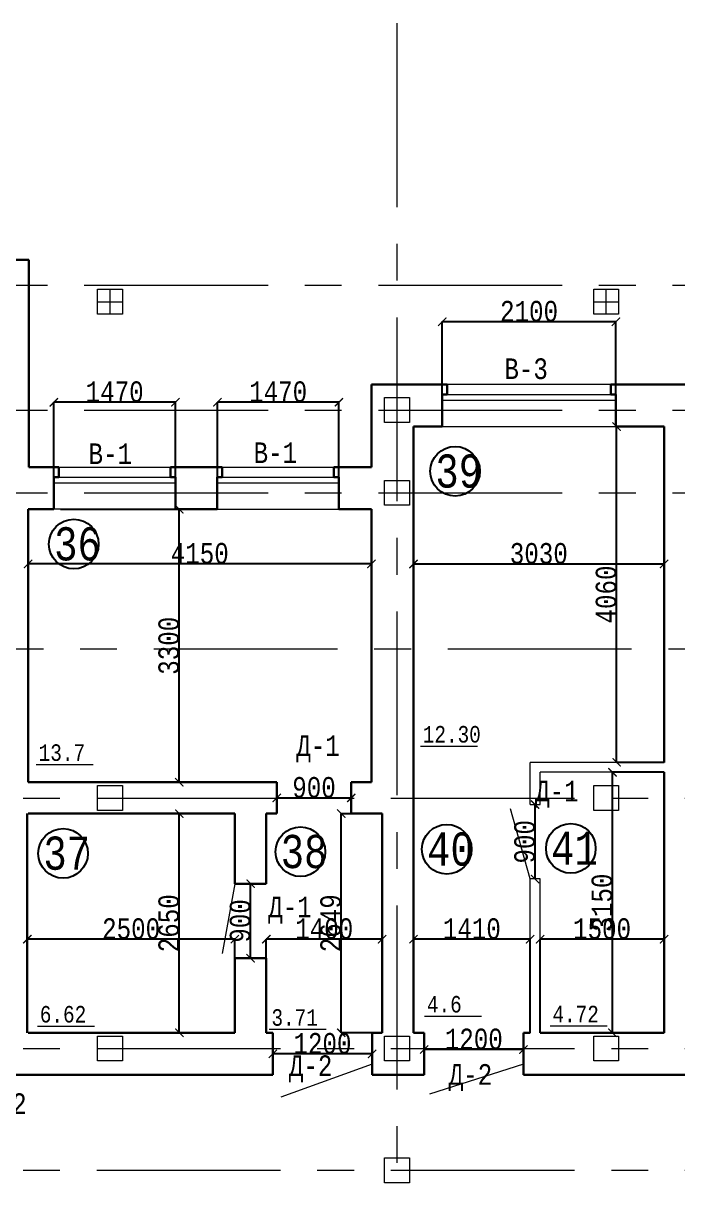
# Model space of a CAD drawing. Header units: millimetres. Extents: x -689206 to 4969298, y -1019800 to 703299.
# Drawn here: x 138380 to 146294, y -714504 to -700460 of the extents above; entities that cross this region are included whole.
import ezdxf

# ---------------------------------------------------------------- set-up
doc = ezdxf.new("R2010")
doc.units = ezdxf.units.MM
doc.linetypes.add('осеваяX2', pattern=[101.6, 63.5, -12.7, 12.7, -12.7])
for name, color, linetype, lineweight in [('несущие', 7, 'Continuous', 30), ('ОКНА', 250, 'Continuous', 20), ('РАЗМЕРЫ', 7, 'Continuous', 9), ('стены', 7, 'Continuous', 20)]:
    doc.layers.add(name, color=color, linetype=linetype, lineweight=lineweight)
doc.layers.add('четотам', color=7, linetype='Continuous')
doc.styles.add('Аннотативный', font='isocteur.ttf', dxfattribs={"width": 0.7, "height": 250})
doc.dimstyles.new('Аннотативный', dxfattribs={"dimscale": 0, "dimtxt": 250, "dimasz": 100, "dimexe": 1.25, "dimexo": 0.625, "dimtad": 1, "dimdec": 0, "dimtxsty": 'Аннотативный', "dimblk": 'ARCHTICK', "dimcen": 2.5, "dimadec": 0, "dimazin": 0, "dimtfac": 1, "dimtdec": 0, "dimtmove": 0, "dimatfit": 3, "dimfxl": 1, "dimarcsym": 0})

# ---------------------------------------------------------------- blocks, each defined once
blk = doc.blocks.new('_ArchTick')
at = {"color": 0, "linetype": 'ByBlock', "const_width": 0.15}
blk.add_lwpolyline([(-0.5, -0.5), (0.5, 0.5)], dxfattribs=at)
blk = doc.blocks.new('*D2494')
at = {"layer": 'Defpoints', "color": 0, "lineweight": 5, "transparency": 16777216}
for p in [(138439, -706337), (142589, -706337), (138439, -706997)]:
    blk.add_point(p, dxfattribs=at)
at = {"layer": 'стены', "color": 0, "lineweight": -2, "transparency": 16777216}
for p, q in [((138439, -706338), (138439, -706998)), ((142589, -706338), (142589, -706998)), ((142589, -706997), (138439, -706997))]:
    blk.add_line(p, q, dxfattribs=at)
at = {"layer": 'стены', "color": 0, "lineweight": -2, "transparency": 16777216, "xscale": 100, "yscale": 100, "zscale": 100, "rotation": 180}
blk.add_blockref('_ArchTick', (138439, -706997), dxfattribs=at)
at = {"layer": 'стены', "color": 0, "lineweight": -2, "transparency": 16777216, "xscale": 100, "yscale": 100, "zscale": 100}
blk.add_blockref('_ArchTick', (142589, -706997), dxfattribs=at)
at = {"layer": 'стены', "color": 0, "lineweight": 5, "transparency": 16777216, "insert": (140514, -706871), "char_height": 250, "attachment_point": 5, "style": 'Аннотативный'}
blk.add_mtext('4150', dxfattribs=at)
blk = doc.blocks.new('*D2495')
at = {"layer": 'Defpoints', "color": 0, "lineweight": 5, "transparency": 16777216}
for p in [(145555, -705337), (146129, -705337), (146129, -709397)]:
    blk.add_point(p, dxfattribs=at)
at = {"layer": 'стены', "color": 0, "lineweight": -2, "transparency": 16777216}
for p, q in [((146129, -705337), (145554, -705337)), ((145555, -709397), (145555, -705337)), ((146129, -709397), (145554, -709397))]:
    blk.add_line(p, q, dxfattribs=at)
at = {"layer": 'стены', "color": 0, "lineweight": -2, "transparency": 16777216, "xscale": 100, "yscale": 100, "zscale": 100}
for p, rotation in [((145555, -705337), 90), ((145555, -709397), 270)]:
    blk.add_blockref('_ArchTick', p, dxfattribs=dict(at, rotation=rotation))
at = {"layer": 'стены', "color": 0, "lineweight": 5, "transparency": 16777216, "insert": (145429, -707367), "char_height": 250, "attachment_point": 5, "rotation": 90, "style": 'Аннотативный'}
blk.add_mtext('4060', dxfattribs=at)
blk = doc.blocks.new('*D2509')
at = {"layer": 'Defpoints', "color": 0, "lineweight": 5, "transparency": 16777216}
for p in [(144569, -709907), (144569, -709907), (144569, -710807)]:
    blk.add_point(p, dxfattribs=at)
at = {"layer": 'стены', "color": 0, "lineweight": -2, "transparency": 16777216}
for p, q in [((144569, -710807), (144569, -709907)), ((144570, -709907), (144570, -709907)), ((144570, -710807), (144570, -710807))]:
    blk.add_line(p, q, dxfattribs=at)
at = {"layer": 'стены', "color": 0, "lineweight": -2, "transparency": 16777216, "xscale": 100, "yscale": 100, "zscale": 100}
for p, rotation in [((144569, -709907), 90), ((144569, -710807), 270)]:
    blk.add_blockref('_ArchTick', p, dxfattribs=dict(at, rotation=rotation))
at = {"layer": 'стены', "color": 0, "lineweight": 5, "transparency": 16777216, "insert": (144444, -710357), "char_height": 250, "attachment_point": 5, "rotation": 90, "style": 'Аннотативный'}
blk.add_mtext('900', dxfattribs=at)
blk = doc.blocks.new('*D2615')
at = {"layer": 'Defpoints', "color": 0, "linetype": 'ByBlock', "lineweight": 5, "transparency": 16777216}
for p in [(138750, -705043), (138750, -706337), (140220, -706337)]:
    blk.add_point(p, dxfattribs=at)
at = {"layer": 'РАЗМЕРЫ', "color": 0, "linetype": 'ByBlock', "lineweight": -2, "transparency": 16777216}
for p, q in [((138750, -706336), (138750, -705041)), ((140220, -705043), (138750, -705043)), ((140220, -706336), (140220, -705041))]:
    blk.add_line(p, q, dxfattribs=at)
at = {"layer": 'РАЗМЕРЫ', "color": 0, "linetype": 'ByBlock', "lineweight": -2, "transparency": 16777216, "xscale": 100, "yscale": 100, "zscale": 100, "rotation": 180}
blk.add_blockref('_ArchTick', (138750, -705043), dxfattribs=at)
at = {"layer": 'РАЗМЕРЫ', "color": 0, "linetype": 'ByBlock', "lineweight": -2, "transparency": 16777216, "xscale": 100, "yscale": 100, "zscale": 100}
blk.add_blockref('_ArchTick', (140220, -705043), dxfattribs=at)
at = {"layer": 'РАЗМЕРЫ', "color": 0, "linetype": 'ByBlock', "lineweight": 5, "transparency": 16777216, "insert": (139485, -704917), "char_height": 250, "attachment_point": 5, "style": 'Аннотативный'}
blk.add_mtext('1470', dxfattribs=at)
blk = doc.blocks.new('*D2616')
at = {"layer": 'Defpoints', "color": 0, "linetype": 'ByBlock', "lineweight": 5, "transparency": 16777216}
for p in [(140727, -705043), (140727, -706337), (142197, -706337)]:
    blk.add_point(p, dxfattribs=at)
at = {"layer": 'РАЗМЕРЫ', "color": 0, "linetype": 'ByBlock', "lineweight": -2, "transparency": 16777216}
for p, q in [((140727, -706336), (140727, -705041)), ((142197, -705043), (140727, -705043)), ((142197, -706336), (142197, -705041))]:
    blk.add_line(p, q, dxfattribs=at)
at = {"layer": 'РАЗМЕРЫ', "color": 0, "linetype": 'ByBlock', "lineweight": -2, "transparency": 16777216, "xscale": 100, "yscale": 100, "zscale": 100, "rotation": 180}
blk.add_blockref('_ArchTick', (140727, -705043), dxfattribs=at)
at = {"layer": 'РАЗМЕРЫ', "color": 0, "linetype": 'ByBlock', "lineweight": -2, "transparency": 16777216, "xscale": 100, "yscale": 100, "zscale": 100}
blk.add_blockref('_ArchTick', (142197, -705043), dxfattribs=at)
at = {"layer": 'РАЗМЕРЫ', "color": 0, "linetype": 'ByBlock', "lineweight": 5, "transparency": 16777216, "insert": (141462, -704917), "char_height": 250, "attachment_point": 5, "style": 'Аннотативный'}
blk.add_mtext('1470', dxfattribs=at)
blk = doc.blocks.new('*D2617')
at = {"layer": 'Defpoints', "color": 0, "linetype": 'ByBlock', "lineweight": 5, "transparency": 16777216}
for p in [(143446, -704070), (143446, -705337), (145546, -705337)]:
    blk.add_point(p, dxfattribs=at)
at = {"layer": 'РАЗМЕРЫ', "color": 0, "linetype": 'ByBlock', "lineweight": -2, "transparency": 16777216}
for p, q in [((143446, -705336), (143446, -704068)), ((145546, -704070), (143446, -704070)), ((145546, -705336), (145546, -704068))]:
    blk.add_line(p, q, dxfattribs=at)
at = {"layer": 'РАЗМЕРЫ', "color": 0, "linetype": 'ByBlock', "lineweight": -2, "transparency": 16777216, "xscale": 100, "yscale": 100, "zscale": 100, "rotation": 180}
blk.add_blockref('_ArchTick', (143446, -704070), dxfattribs=at)
at = {"layer": 'РАЗМЕРЫ', "color": 0, "linetype": 'ByBlock', "lineweight": -2, "transparency": 16777216, "xscale": 100, "yscale": 100, "zscale": 100}
blk.add_blockref('_ArchTick', (145546, -704070), dxfattribs=at)
at = {"layer": 'РАЗМЕРЫ', "color": 0, "linetype": 'ByBlock', "lineweight": 5, "transparency": 16777216, "insert": (144496, -703944), "char_height": 250, "attachment_point": 5, "style": 'Аннотативный'}
blk.add_mtext('2100', dxfattribs=at)
blk = doc.blocks.new('*D2658')
at = {"layer": 'Defpoints', "color": 0, "linetype": 'ByBlock', "lineweight": 5, "transparency": 16777216}
for p in [(142225, -710017), (142719, -710017), (142719, -712666)]:
    blk.add_point(p, dxfattribs=at)
at = {"layer": 'РАЗМЕРЫ', "color": 0, "linetype": 'ByBlock', "lineweight": -2, "transparency": 16777216}
for p, q in [((142719, -710017), (142223, -710017)), ((142225, -712666), (142225, -710017)), ((142719, -712666), (142223, -712666))]:
    blk.add_line(p, q, dxfattribs=at)
at = {"layer": 'РАЗМЕРЫ', "color": 0, "linetype": 'ByBlock', "lineweight": -2, "transparency": 16777216, "xscale": 100, "yscale": 100, "zscale": 100}
for p, rotation in [((142225, -710017), 90), ((142225, -712666), 270)]:
    blk.add_blockref('_ArchTick', p, dxfattribs=dict(at, rotation=rotation))
at = {"layer": 'РАЗМЕРЫ', "color": 0, "linetype": 'ByBlock', "lineweight": 5, "transparency": 16777216, "insert": (142099, -711342), "char_height": 250, "attachment_point": 5, "rotation": 90, "style": 'Аннотативный'}
blk.add_mtext('2649', dxfattribs=at)
blk = doc.blocks.new('*D2659')
at = {"layer": 'Defpoints', "color": 0, "linetype": 'ByBlock', "lineweight": 5, "transparency": 16777216}
for p in [(141129, -710864), (141129, -710864), (141129, -711764)]:
    blk.add_point(p, dxfattribs=at)
at = {"layer": 'РАЗМЕРЫ', "color": 0, "linetype": 'ByBlock', "lineweight": -2, "transparency": 16777216}
for p, q in [((141129, -711764), (141129, -710864)), ((141130, -710864), (141130, -710864)), ((141130, -711764), (141130, -711764))]:
    blk.add_line(p, q, dxfattribs=at)
at = {"layer": 'РАЗМЕРЫ', "color": 0, "linetype": 'ByBlock', "lineweight": -2, "transparency": 16777216, "xscale": 100, "yscale": 100, "zscale": 100}
for p, rotation in [((141129, -710864), 90), ((141129, -711764), 270)]:
    blk.add_blockref('_ArchTick', p, dxfattribs=dict(at, rotation=rotation))
at = {"layer": 'РАЗМЕРЫ', "color": 0, "linetype": 'ByBlock', "lineweight": 9, "transparency": 16777216, "insert": (141004, -711314), "char_height": 250, "attachment_point": 5, "rotation": 90, "style": 'Аннотативный'}
blk.add_mtext('900', dxfattribs=at)
blk = doc.blocks.new('*D2665')
at = {"layer": 'Defpoints', "color": 0, "linetype": 'ByBlock', "lineweight": 5, "transparency": 16777216}
for p in [(143099, -705337), (146129, -705337), (146129, -706998)]:
    blk.add_point(p, dxfattribs=at)
at = {"layer": 'РАЗМЕРЫ', "color": 0, "linetype": 'ByBlock', "lineweight": -2, "transparency": 16777216}
for p, q in [((143099, -705338), (143099, -706999)), ((146129, -705338), (146129, -706999)), ((143099, -706998), (146129, -706998))]:
    blk.add_line(p, q, dxfattribs=at)
at = {"layer": 'РАЗМЕРЫ', "color": 0, "linetype": 'ByBlock', "lineweight": -2, "transparency": 16777216, "xscale": 100, "yscale": 100, "zscale": 100, "rotation": 180}
blk.add_blockref('_ArchTick', (143099, -706998), dxfattribs=at)
at = {"layer": 'РАЗМЕРЫ', "color": 0, "linetype": 'ByBlock', "lineweight": -2, "transparency": 16777216, "xscale": 100, "yscale": 100, "zscale": 100}
blk.add_blockref('_ArchTick', (146129, -706998), dxfattribs=at)
at = {"layer": 'РАЗМЕРЫ', "color": 0, "linetype": 'ByBlock', "lineweight": 5, "transparency": 16777216, "insert": (144614, -706872), "char_height": 250, "attachment_point": 5, "style": 'Аннотативный'}
blk.add_mtext('3030', dxfattribs=at)
blk = doc.blocks.new('*D2667')
at = {"layer": 'Defpoints', "color": 0, "linetype": 'ByBlock', "lineweight": 5, "transparency": 16777216}
for p in [(140267, -710017), (140939, -710017), (140939, -712666)]:
    blk.add_point(p, dxfattribs=at)
at = {"layer": 'РАЗМЕРЫ', "color": 0, "linetype": 'ByBlock', "lineweight": -2, "transparency": 16777216}
for p, q in [((140939, -710017), (140266, -710017)), ((140267, -712666), (140267, -710017)), ((140939, -712666), (140266, -712666))]:
    blk.add_line(p, q, dxfattribs=at)
at = {"layer": 'РАЗМЕРЫ', "color": 0, "linetype": 'ByBlock', "lineweight": -2, "transparency": 16777216, "xscale": 100, "yscale": 100, "zscale": 100}
for p, rotation in [((140267, -710017), 90), ((140267, -712666), 270)]:
    blk.add_blockref('_ArchTick', p, dxfattribs=dict(at, rotation=rotation))
at = {"layer": 'РАЗМЕРЫ', "color": 0, "linetype": 'ByBlock', "lineweight": 5, "transparency": 16777216, "insert": (140141, -711342), "char_height": 250, "attachment_point": 5, "rotation": 90, "style": 'Аннотативный'}
blk.add_mtext('2650', dxfattribs=at)
blk = doc.blocks.new('*D2592')
at = {"layer": 'Defpoints', "color": 0, "linetype": 'ByBlock', "lineweight": 5, "transparency": 16777216}
for p in [(138831, -706337), (140267, -706337), (138439, -709637)]:
    blk.add_point(p, dxfattribs=at)
at = {"layer": 'РАЗМЕРЫ', "color": 0, "linetype": 'ByBlock', "lineweight": -2, "transparency": 16777216}
for p, q in [((138832, -706337), (140268, -706337)), ((140267, -709637), (140267, -706337)), ((138440, -709637), (140268, -709637))]:
    blk.add_line(p, q, dxfattribs=at)
at = {"layer": 'РАЗМЕРЫ', "color": 0, "linetype": 'ByBlock', "lineweight": -2, "transparency": 16777216, "xscale": 100, "yscale": 100, "zscale": 100}
for p, rotation in [((140267, -706337), 90), ((140267, -709637), 270)]:
    blk.add_blockref('_ArchTick', p, dxfattribs=dict(at, rotation=rotation))
at = {"layer": 'РАЗМЕРЫ', "color": 0, "linetype": 'ByBlock', "lineweight": 5, "transparency": 16777216, "insert": (140141, -707987), "char_height": 250, "attachment_point": 5, "rotation": 90, "style": 'Аннотативный'}
blk.add_mtext('3300', dxfattribs=at)
blk = doc.blocks.new('*D2593')
at = {"layer": 'Defpoints', "color": 0, "linetype": 'ByBlock', "lineweight": 5, "transparency": 16777216}
for p in [(141446, -709827), (142346, -709827), (142346, -709827)]:
    blk.add_point(p, dxfattribs=at)
at = {"layer": 'РАЗМЕРЫ', "color": 0, "linetype": 'ByBlock', "lineweight": -2, "transparency": 16777216}
for p, q in [((141446, -709826), (141446, -709826)), ((141446, -709827), (142346, -709827)), ((142346, -709826), (142346, -709826))]:
    blk.add_line(p, q, dxfattribs=at)
at = {"layer": 'РАЗМЕРЫ', "color": 0, "linetype": 'ByBlock', "lineweight": -2, "transparency": 16777216, "xscale": 100, "yscale": 100, "zscale": 100, "rotation": 180}
blk.add_blockref('_ArchTick', (141446, -709827), dxfattribs=at)
at = {"layer": 'РАЗМЕРЫ', "color": 0, "linetype": 'ByBlock', "lineweight": -2, "transparency": 16777216, "xscale": 100, "yscale": 100, "zscale": 100}
blk.add_blockref('_ArchTick', (142346, -709827), dxfattribs=at)
at = {"layer": 'РАЗМЕРЫ', "color": 0, "linetype": 'ByBlock', "lineweight": 5, "transparency": 16777216, "insert": (141896, -709701), "char_height": 250, "attachment_point": 5, "style": 'Аннотативный'}
blk.add_mtext('900', dxfattribs=at)
blk = doc.blocks.new('*D2594')
at = {"layer": 'Defpoints', "color": 0, "linetype": 'ByBlock', "lineweight": 5, "transparency": 16777216}
for p in [(145505, -709517), (146129, -709517), (146129, -712666)]:
    blk.add_point(p, dxfattribs=at)
at = {"layer": 'РАЗМЕРЫ', "color": 0, "linetype": 'ByBlock', "lineweight": -2, "transparency": 16777216}
for p, q in [((146129, -709517), (145504, -709517)), ((145505, -712666), (145505, -709517)), ((146129, -712666), (145504, -712666))]:
    blk.add_line(p, q, dxfattribs=at)
at = {"layer": 'РАЗМЕРЫ', "color": 0, "linetype": 'ByBlock', "lineweight": -2, "transparency": 16777216, "xscale": 100, "yscale": 100, "zscale": 100}
for p, rotation in [((145505, -709517), 90), ((145505, -712666), 270)]:
    blk.add_blockref('_ArchTick', p, dxfattribs=dict(at, rotation=rotation))
at = {"layer": 'РАЗМЕРЫ', "color": 0, "linetype": 'ByBlock', "lineweight": 5, "transparency": 16777216, "insert": (145379, -711092), "char_height": 250, "attachment_point": 5, "rotation": 90, "style": 'Аннотативный'}
blk.add_mtext('3150', dxfattribs=at)
blk = doc.blocks.new('*D2595')
at = {"layer": 'Defpoints', "color": 0, "linetype": 'ByBlock', "lineweight": 5, "transparency": 16777216}
for p in [(141398, -712921), (141398, -712921), (142598, -712921)]:
    blk.add_point(p, dxfattribs=at)
at = {"layer": 'РАЗМЕРЫ', "color": 0, "linetype": 'ByBlock', "lineweight": -2, "transparency": 16777216}
for p, q in [((141398, -712921), (141398, -712920)), ((142598, -712921), (141398, -712921)), ((142598, -712922), (142598, -712923))]:
    blk.add_line(p, q, dxfattribs=at)
at = {"layer": 'РАЗМЕРЫ', "color": 0, "linetype": 'ByBlock', "lineweight": -2, "transparency": 16777216, "xscale": 100, "yscale": 100, "zscale": 100, "rotation": 180}
blk.add_blockref('_ArchTick', (141398, -712921), dxfattribs=at)
at = {"layer": 'РАЗМЕРЫ', "color": 0, "linetype": 'ByBlock', "lineweight": -2, "transparency": 16777216, "xscale": 100, "yscale": 100, "zscale": 100}
blk.add_blockref('_ArchTick', (142598, -712921), dxfattribs=at)
at = {"layer": 'РАЗМЕРЫ', "color": 0, "linetype": 'ByBlock', "lineweight": 5, "transparency": 16777216, "insert": (141998, -712796), "char_height": 250, "attachment_point": 5, "style": 'Аннотативный'}
blk.add_mtext('1200', dxfattribs=at)
blk = doc.blocks.new('*D2596')
at = {"layer": 'Defpoints', "color": 0, "linetype": 'ByBlock', "lineweight": 5, "transparency": 16777216}
for p in [(143228, -712869), (143228, -712921), (144428, -712921)]:
    blk.add_point(p, dxfattribs=at)
at = {"layer": 'РАЗМЕРЫ', "color": 0, "linetype": 'ByBlock', "lineweight": -2, "transparency": 16777216}
for p, q in [((143228, -712921), (143228, -712868)), ((144428, -712869), (143228, -712869)), ((144428, -712921), (144428, -712868))]:
    blk.add_line(p, q, dxfattribs=at)
at = {"layer": 'РАЗМЕРЫ', "color": 0, "linetype": 'ByBlock', "lineweight": -2, "transparency": 16777216, "xscale": 100, "yscale": 100, "zscale": 100, "rotation": 180}
blk.add_blockref('_ArchTick', (143228, -712869), dxfattribs=at)
at = {"layer": 'РАЗМЕРЫ', "color": 0, "linetype": 'ByBlock', "lineweight": -2, "transparency": 16777216, "xscale": 100, "yscale": 100, "zscale": 100}
blk.add_blockref('_ArchTick', (144428, -712869), dxfattribs=at)
at = {"layer": 'РАЗМЕРЫ', "color": 0, "linetype": 'ByBlock', "lineweight": 5, "transparency": 16777216, "insert": (143828, -712743), "char_height": 250, "attachment_point": 5, "style": 'Аннотативный'}
blk.add_mtext('1200', dxfattribs=at)
blk = doc.blocks.new('*D2694')
at = {"layer": 'Defpoints', "color": 0, "linetype": 'ByBlock', "lineweight": 5, "transparency": 16777216}
for p in [(144629, -711535), (144629, -712666), (146129, -712666)]:
    blk.add_point(p, dxfattribs=at)
at = {"layer": 'РАЗМЕРЫ', "color": 0, "linetype": 'ByBlock', "lineweight": -2, "transparency": 16777216}
for p, q in [((144629, -712666), (144629, -711534)), ((146129, -711535), (144629, -711535)), ((146129, -712666), (146129, -711534))]:
    blk.add_line(p, q, dxfattribs=at)
at = {"layer": 'РАЗМЕРЫ', "color": 0, "linetype": 'ByBlock', "lineweight": -2, "transparency": 16777216, "xscale": 100, "yscale": 100, "zscale": 100, "rotation": 180}
blk.add_blockref('_ArchTick', (144629, -711535), dxfattribs=at)
at = {"layer": 'РАЗМЕРЫ', "color": 0, "linetype": 'ByBlock', "lineweight": -2, "transparency": 16777216, "xscale": 100, "yscale": 100, "zscale": 100}
blk.add_blockref('_ArchTick', (146129, -711535), dxfattribs=at)
at = {"layer": 'РАЗМЕРЫ', "color": 0, "linetype": 'ByBlock', "lineweight": 5, "transparency": 16777216, "insert": (145379, -711409), "char_height": 250, "attachment_point": 5, "style": 'Аннотативный'}
blk.add_mtext('1500', dxfattribs=at)
blk = doc.blocks.new('*D2695')
at = {"layer": 'Defpoints', "color": 0, "linetype": 'ByBlock', "lineweight": 5, "transparency": 16777216}
for p in [(143099, -711535), (143099, -712666), (144509, -712666)]:
    blk.add_point(p, dxfattribs=at)
at = {"layer": 'РАЗМЕРЫ', "color": 0, "linetype": 'ByBlock', "lineweight": -2, "transparency": 16777216}
for p, q in [((143099, -712666), (143099, -711534)), ((144509, -711535), (143099, -711535)), ((144509, -712666), (144509, -711534))]:
    blk.add_line(p, q, dxfattribs=at)
at = {"layer": 'РАЗМЕРЫ', "color": 0, "linetype": 'ByBlock', "lineweight": -2, "transparency": 16777216, "xscale": 100, "yscale": 100, "zscale": 100, "rotation": 180}
blk.add_blockref('_ArchTick', (143099, -711535), dxfattribs=at)
at = {"layer": 'РАЗМЕРЫ', "color": 0, "linetype": 'ByBlock', "lineweight": -2, "transparency": 16777216, "xscale": 100, "yscale": 100, "zscale": 100}
blk.add_blockref('_ArchTick', (144509, -711535), dxfattribs=at)
at = {"layer": 'РАЗМЕРЫ', "color": 0, "linetype": 'ByBlock', "lineweight": 5, "transparency": 16777216, "insert": (143804, -711409), "char_height": 250, "attachment_point": 5, "style": 'Аннотативный'}
blk.add_mtext('1410', dxfattribs=at)
blk = doc.blocks.new('*D2696')
at = {"layer": 'Defpoints', "color": 0, "linetype": 'ByBlock', "lineweight": 5, "transparency": 16777216}
for p in [(141319, -711535), (141319, -712666), (142719, -712666)]:
    blk.add_point(p, dxfattribs=at)
at = {"layer": 'РАЗМЕРЫ', "color": 0, "linetype": 'ByBlock', "lineweight": -2, "transparency": 16777216}
for p, q in [((141319, -712666), (141319, -711534)), ((142719, -711535), (141319, -711535)), ((142719, -712666), (142719, -711534))]:
    blk.add_line(p, q, dxfattribs=at)
at = {"layer": 'РАЗМЕРЫ', "color": 0, "linetype": 'ByBlock', "lineweight": -2, "transparency": 16777216, "xscale": 100, "yscale": 100, "zscale": 100, "rotation": 180}
blk.add_blockref('_ArchTick', (141319, -711535), dxfattribs=at)
at = {"layer": 'РАЗМЕРЫ', "color": 0, "linetype": 'ByBlock', "lineweight": -2, "transparency": 16777216, "xscale": 100, "yscale": 100, "zscale": 100}
blk.add_blockref('_ArchTick', (142719, -711535), dxfattribs=at)
at = {"layer": 'РАЗМЕРЫ', "color": 0, "linetype": 'ByBlock', "lineweight": 5, "transparency": 16777216, "insert": (142019, -711409), "char_height": 250, "attachment_point": 5, "style": 'Аннотативный'}
blk.add_mtext('1400', dxfattribs=at)
blk = doc.blocks.new('*D2697')
at = {"layer": 'Defpoints', "color": 0, "linetype": 'ByBlock', "lineweight": 5, "transparency": 16777216}
for p in [(138429, -711535), (138429, -712666), (140939, -712666)]:
    blk.add_point(p, dxfattribs=at)
at = {"layer": 'РАЗМЕРЫ', "color": 0, "linetype": 'ByBlock', "lineweight": -2, "transparency": 16777216}
for p, q in [((138429, -712666), (138429, -711534)), ((140939, -711535), (138429, -711535)), ((140939, -712666), (140939, -711534))]:
    blk.add_line(p, q, dxfattribs=at)
at = {"layer": 'РАЗМЕРЫ', "color": 0, "linetype": 'ByBlock', "lineweight": -2, "transparency": 16777216, "xscale": 100, "yscale": 100, "zscale": 100, "rotation": 180}
blk.add_blockref('_ArchTick', (138429, -711535), dxfattribs=at)
at = {"layer": 'РАЗМЕРЫ', "color": 0, "linetype": 'ByBlock', "lineweight": -2, "transparency": 16777216, "xscale": 100, "yscale": 100, "zscale": 100}
blk.add_blockref('_ArchTick', (140939, -711535), dxfattribs=at)
at = {"layer": 'РАЗМЕРЫ', "color": 0, "linetype": 'ByBlock', "lineweight": 5, "transparency": 16777216, "insert": (139684, -711409), "char_height": 250, "attachment_point": 5, "style": 'Аннотативный'}
blk.add_mtext('2500', dxfattribs=at)

msp = doc.modelspace()

# ---------------------------------------------------------------- linework, layer by layer
at = {"layer": 'несущие', "color": 0}
for p, q in [((140939.1, -712016.9), (140939.1, -712666.4)), ((141319.1, -712016.9), (141319.1, -712666.4)), ((142719.1, -712016.9), (142719.1, -712666.4)), ((138439.1, -712666.4), (140939.1, -712666.4)), ((141319.1, -712666.4), (141397.9, -712666.4)), ((141397.9, -712666.4), (141397.9, -713176.4)), ((142597.9, -712666.4), (142719.1, -712666.4)), ((142597.9, -712666.4), (142597.9, -713176.4)), ((143099.1, -712666.4), (143227.6, -712666.4)), ((143227.6, -712666.4), (143227.6, -713176.4)), ((144427.6, -712666.4), (144509.1, -712666.4)), ((144629.1, -712666.4), (146129.1, -712666.4)), ((141397.9, -713176.4), (138223.6, -713176.4))]:
    msp.add_line(p, q, dxfattribs=at)
at = {"layer": 'ОКНА', "lineweight": 5}
for p, q in [((143505.6, -704946.9), (145485.6, -704946.9)), ((143445.6, -705016.9), (145545.6, -705016.9))]:
    msp.add_line(p, q, dxfattribs=at)
at = {"layer": 'РАЗМЕРЫ', "linetype": 'осеваяX2', "lineweight": 5, "ltscale": 35}
for p, q in [((142899.1, -700459.9), (142899.1, -750301.3)), ((114226.4, -703627.5), (181429.1, -703628.6)), ((181296.4, -708026.9), (114226.4, -708026.9))]:
    msp.add_line(p, q, dxfattribs=at)
at = {"layer": 'РАЗМЕРЫ', "lineweight": 30}
for p, q in [((143505.6, -704946.9), (143505.6, -704826.9)), ((143505.6, -704826.9), (143505.6, -704946.9)), ((145485.6, -704946.9), (145485.6, -704826.9)), ((143445.6, -704946.9), (143505.6, -704946.9)), ((145545.6, -704946.9), (145485.6, -704946.9))]:
    msp.add_line(p, q, dxfattribs=at)
at = {"layer": 'РАЗМЕРЫ', "lineweight": 5}
for p, q in [((145485.6, -704826.9), (143505.6, -704826.9)), ((143445.6, -705336.9), (145555, -705336.9)), ((138809.9, -705826.9), (140159.9, -705826.9)), ((140786.6, -705826.9), (142136.6, -705826.9)), ((140219.9, -706336.9), (138749.9, -706336.9)), ((140726.6, -706336.9), (142196.6, -706336.9))]:
    msp.add_line(p, q, dxfattribs=at)
at = {"layer": 'РАЗМЕРЫ'}
for p, q in [((143181.7, -709199.7), (143871, -709199.7)), ((138536.9, -709421.6), (139226.2, -709421.6)), ((138550.9, -712584.9), (139240.2, -712584.9)), ((143232.4, -712463.8), (143921.7, -712463.8)), ((144749.7, -712582.9), (145439, -712582.9)), ((141351.9, -712624), (142041.2, -712624))]:
    msp.add_line(p, q, dxfattribs=at)
at = {"layer": 'РАЗМЕРЫ', "linetype": 'ByBlock', "lineweight": 30}
for p, q in [((138429.1, -710016.9), (138429.1, -712666.4)), ((141319.1, -710863.9), (140939.1, -710863.9)), ((141319.1, -711763.9), (140939.1, -711763.9))]:
    msp.add_line(p, q, dxfattribs=at)
at = {"layer": 'РАЗМЕРЫ', "linetype": 'ByBlock', "lineweight": 9}
msp.add_line((140939.1, -710863.9), (140785, -711707.9), dxfattribs=at)
at = {"layer": 'стены', "lineweight": 30}
for p, q in [((137545.5, -703318.9), (138447.1, -703318.9)), ((138447.1, -703318.9), (138447.1, -705826.9)), ((142589.1, -704826.9), (143505.6, -704826.9)), ((142589.1, -704826.9), (142589.1, -705826.9)), ((145485.6, -704826.9), (147021, -704826.9)), ((143445.6, -705336.9), (143445.6, -704946.9)), ((145545.6, -704946.9), (145545.6, -705336.9)), ((143099.1, -705336.9), (143099.1, -712666.4)), ((143099.1, -705336.9), (143445.6, -705336.9)), ((145545.6, -705336.9), (146129.1, -705336.9)), ((146129.1, -705336.9), (146129.1, -709396.9)), ((138447.1, -705826.9), (138809.9, -705826.9)), ((138809.9, -705946.9), (138809.9, -705826.9)), ((140159.9, -705826.9), (140786.6, -705826.9)), ((140159.9, -705946.9), (140159.9, -705826.9)), ((140786.6, -705946.9), (140786.6, -705826.9)), ((142136.6, -705826.9), (142589.1, -705826.9)), ((142136.6, -705946.9), (142136.6, -705826.9)), ((138749.9, -705946.9), (138809.9, -705946.9)), ((138749.9, -705946.9), (138749.9, -706336.9)), ((140159.9, -705946.9), (140219.9, -705946.9)), ((140219.9, -705946.9), (140219.9, -706336.9)), ((140219.9, -705946.9), (140219.9, -706336.9)), ((140726.6, -705946.9), (140786.6, -705946.9)), ((140726.6, -705946.9), (140726.6, -706336.9)), ((142136.6, -705946.9), (142196.6, -705946.9)), ((142196.6, -705946.9), (142196.6, -706336.9)), ((138439.1, -709636.9), (138439.1, -706336.9)), ((138439.1, -706336.9), (138749.9, -706336.9)), ((140219.9, -706336.9), (140726.6, -706336.9)), ((142196.6, -706336.9), (142589.1, -706336.9)), ((142589.1, -706336.9), (142589.1, -709636.9)), ((141445.6, -709636.9), (138439.1, -709636.9)), ((141445.6, -710016.9), (141445.6, -709636.9)), ((142439.1, -709636.9), (142345.6, -709636.9)), ((142345.6, -709636.9), (142345.6, -710016.9)), ((142439.1, -709636.9), (142589.1, -709636.9)), ((146129.1, -709516.9), (146129.1, -712016.9)), ((146129.1, -712666.4), (146129.1, -709516.9)), ((140939.1, -710016.9), (138439.1, -710016.9)), ((138439.1, -710016.9), (140567.1, -710016.9)), ((140939.1, -710863.9), (140939.1, -710016.9)), ((141445.6, -710016.9), (141319.1, -710016.9)), ((141319.1, -710863.9), (141319.1, -710016.9)), ((141319.1, -710016.9), (141319.1, -710863.9)), ((141319.1, -710016.9), (141445.6, -710016.9)), ((142719.1, -710016.9), (142345.6, -710016.9)), ((142345.6, -710016.9), (142719.1, -710016.9)), ((142719.1, -710016.9), (142719.1, -712016.9)), ((140939.1, -712016.9), (140939.1, -711763.9)), ((141319.1, -712016.9), (141319.1, -711763.9)), ((140939.1, -712666.4), (138439.1, -712666.4)), ((138439.1, -712666.4), (140849.1, -712666.4)), ((144427.6, -713176.4), (144427.6, -712666.4)), ((142597.9, -713176.4), (143227.6, -713176.4)), ((144427.6, -713176.4), (148638.9, -713176.4))]:
    msp.add_line(p, q, dxfattribs=at)
at = {"layer": 'стены'}
for p, q in [((139429.1, -703976.9), (139429.1, -703676.9)), ((145429.1, -703976.9), (145429.1, -703676.9)), ((139279.1, -703826.9), (139579.1, -703826.9)), ((145279.1, -703826.9), (145579.1, -703826.9)), ((144509.1, -709906.7), (144509.1, -709396.9)), ((146129.1, -709396.9), (144509.1, -709396.9)), ((144509.1, -709906.7), (144509.1, -709519.6)), ((144629.1, -709906.7), (144629.1, -709516.9)), ((146129.1, -709516.9), (144629.1, -709516.9)), ((144509.1, -709906.7), (144629.1, -709906.7)), ((146129.1, -709828.9), (146129.1, -709836.9)), ((144509.1, -712666.4), (144509.1, -710806.7)), ((144629.1, -710806.7), (144509.1, -710806.7)), ((144629.1, -712666.4), (144629.1, -710806.7))]:
    msp.add_line(p, q, dxfattribs=at)
at = {"layer": 'стены', "linetype": 'осеваяX2', "lineweight": 5, "ltscale": 35}
for p, q in [((114226.4, -705136.9), (181429.1, -705136.9)), ((114226.4, -706136.9), (181429.1, -706136.9)), ((114376.4, -709828.9), (181429.1, -709828.9)), ((114376.4, -712856.4), (181429.1, -712856.4)), ((114376.4, -714328.9), (181429.1, -714328.9))]:
    msp.add_line(p, q, dxfattribs=at)
at = {"layer": 'стены', "lineweight": 5}
for p, q in [((138809.9, -705946.9), (140159.9, -705946.9)), ((140786.6, -705946.9), (142136.6, -705946.9)), ((138749.9, -706016.9), (140219.9, -706016.9)), ((140726.6, -706016.9), (142196.6, -706016.9))]:
    msp.add_line(p, q, dxfattribs=at)
at = {"layer": 'стены', "color": 4, "lineweight": 25}
msp.add_line((142196.6, -705946.9), (142196.6, -706336.9), dxfattribs=at)
at = {"layer": 'стены', "lineweight": 9}
for p, q in [((144509.1, -710806.7), (144272.9, -709956.8)), ((142597.9, -713046.4), (141493.1, -713443.1)), ((144427.6, -713046.4), (143292.2, -713406.5))]:
    msp.add_line(p, q, dxfattribs=at)
at = {"layer": 'стены'}
for points in [[(139279.1, -703676.9), (139579.1, -703676.9), (139579.1, -703976.9), (139279.1, -703976.9)], [(145279.1, -703676.9), (145579.1, -703676.9), (145579.1, -703976.9), (145279.1, -703976.9)], [(142749.1, -704986.9), (143049.1, -704986.9), (143049.1, -705286.9), (142749.1, -705286.9)], [(142749.1, -705986.9), (143049.1, -705986.9), (143049.1, -706286.9), (142749.1, -706286.9)], [(139279.1, -709676.9), (139579.1, -709676.9), (139579.1, -709976.9), (139279.1, -709976.9)], [(145279.1, -709676.9), (145579.1, -709676.9), (145579.1, -709976.9), (145279.1, -709976.9)], [(139279.1, -712706.4), (139579.1, -712706.4), (139579.1, -713006.4), (139279.1, -713006.4)], [(142749.1, -712706.4), (143049.1, -712706.4), (143049.1, -713006.4), (142749.1, -713006.4)], [(145279.1, -712706.4), (145579.1, -712706.4), (145579.1, -713006.4), (145279.1, -713006.4)], [(142749.1, -714178.9), (143049.1, -714178.9), (143049.1, -714478.9), (142749.1, -714478.9)]]:
    msp.add_lwpolyline(points, close=True, dxfattribs=at)
at = {"layer": 'четотам'}
for centre in [(143601.1, -705877), (138991.1, -706757), (138861.1, -710497), (141731.1, -710477), (143501.1, -710447), (145001.1, -710437)]:
    msp.add_circle(centre, 300, dxfattribs=at)

# ---------------------------------------------------------------- texts
at = {"layer": 'РАЗМЕРЫ', "lineweight": 20, "ltscale": 150, "attachment_point": 1, "style": 'Аннотативный'}
for s, insert, char_height, width in [('В-3', (144197.7, -704512.3), 250, 922.913), ('В-1', (139169.7, -705539.8), 250, 922.913), ('В-1', (141165.4, -705527.7), 250, 922.913), ('39', (143363.8, -705673.9), 401.1, 1460), ('36', (138753.8, -706553.9), 401.1, 1460), ('Д-1', (141681.1, -709069.4), 250, 922.913), ('Д-1', (144569.1, -709619.2), 250, 922.913), ('37', (138623.8, -710293.9), 401.1, 1460), ('38', (141493.8, -710273.9), 401.1, 1460), ('40', (143263.8, -710243.9), 401.1, 1460), ('41', (144763.8, -710233.9), 401.1, 1460), ('Д-1', (141341.1, -711019.4), 250, 922.913), ('Д-2', (141591.1, -712939.4), 250, 922.913), ('Д-2', (143524.6, -713045.2), 250, 922.913), ('Д-2', (137894.2, -713398.7), 250, 922.913)]:
    msp.add_mtext(s, dxfattribs=dict(at, insert=insert, char_height=char_height, width=width))
at = {"layer": 'РАЗМЕРЫ', "char_height": 200, "width": 656.117, "attachment_point": 1, "style": 'Аннотативный'}
for s, insert in [('12.30', (143211, -708956.9)), ('13.7', (138566.2, -709178.8)), ('4.6', (143261.7, -712221)), ('6.62', (138580.2, -712342)), ('3.71', (141381.2, -712381.2)), ('4.72', (144779, -712340.1))]:
    msp.add_mtext(s, dxfattribs=dict(at, insert=insert))

# ---------------------------------------------------------------- dimensions: what is measured, and where the dimension line sits
at = {"layer": 'РАЗМЕРЫ', "linetype": 'ByBlock', "lineweight": 5}
for base, p1, p2, picture, middle in [((143445.6, -704069.6), (145545.6, -705336.9), (143445.6, -705336.9), '*D2617', (144495.6, -703943.9)), ((138749.9, -705042.7), (140219.9, -706336.9), (138749.9, -706336.9), '*D2615', (139484.9, -704917.1)), ((140726.6, -705042.7), (142196.6, -706336.9), (140726.6, -706336.9), '*D2616', (141461.6, -704917.1)), ((146129.1, -706997.8), (143099.1, -705336.9), (146129.1, -705336.9), '*D2665', (144614.1, -706872.2)), ((142345.6, -709826.9), (141445.6, -709826.9), (142345.6, -709826.9), '*D2593', (141895.6, -709701.3)), ((141319.1, -711535.1), (142719.1, -712666.4), (141319.1, -712666.4), '*D2696', (142019.1, -711409.4)), ((143099.1, -711535.1), (144509.1, -712666.4), (143099.1, -712666.4), '*D2695', (143804.1, -711409.4)), ((144629.1, -711535.1), (146129.1, -712666.4), (144629.1, -712666.4), '*D2694', (145379.1, -711409.4)), ((143227.6, -712869.1), (144427.6, -712921.4), (143227.6, -712921.4), '*D2596', (143827.6, -712743.4)), ((141397.9, -712921.4), (142597.9, -712921.4), (141397.9, -712921.4), '*D2595', (141997.9, -712795.7))]:
    dim = msp.add_linear_dim(base=base, p1=p1, p2=p2, dimstyle='Аннотативный', dxfattribs=at)
    dim.commit()
    dim.dimension.update_dxf_attribs({"geometry": picture, "text_midpoint": middle})
for base, p1, p2, picture, middle in [((140266.8, -706336.9), (138439.1, -709636.9), (138831.1, -706336.9), '*D2592', (140141.2, -707986.9)), ((142224.7193, -710016.893), (142719.1359, -712666.3506), (142719.1359, -710016.893), '*D2658', (142099.0943, -711341.6218))]:
    dim = msp.add_linear_dim(base=base, p1=p1, p2=p2, angle=90, dimstyle='Аннотативный', dxfattribs=at)
    dim.commit()
    dim.dimension.update_dxf_attribs({"geometry": picture, "text_midpoint": middle})
for base, p1, p2, text, picture, middle in [((145505, -709516.9), (146129.1, -712666.4), (146129.1, -709516.9), '3150', '*D2594', (145379.4, -711091.6)), ((140266.8, -710016.9), (140939.1, -712666.4), (140939.1, -710016.9), '2650', '*D2667', (140141.2, -711341.6))]:
    dim = msp.add_linear_dim(base=base, p1=p1, p2=p2, angle=90, text=text, dimstyle='Аннотативный', dxfattribs=at)
    dim.commit()
    dim.dimension.update_dxf_attribs({"geometry": picture, "text_midpoint": middle})
at = {"layer": 'РАЗМЕРЫ', "linetype": 'ByBlock', "lineweight": 9}
dim = msp.add_linear_dim(base=(141129.1, -710863.9), p1=(141129.1, -711763.9), p2=(141129.1, -710863.9), angle=90, dimstyle='Аннотативный', dxfattribs=at)
dim.commit()
dim.dimension.update_dxf_attribs({"geometry": '*D2659', "text_midpoint": (141003.5, -711313.9)})
at = {"layer": 'РАЗМЕРЫ', "linetype": 'ByBlock', "lineweight": 5}
dim = msp.add_linear_dim(base=(138429.1, -711535.1), p1=(140939.1, -712666.4), p2=(138429.1, -712666.4), text='2500', dimstyle='Аннотативный', dxfattribs=at)
dim.commit()
dim.dimension.update_dxf_attribs({"geometry": '*D2697', "text_midpoint": (139684.1, -711409.4)})
at = {"layer": 'стены', "lineweight": 5}
for p1, p2, distance, picture, middle in [((146129.1, -709396.9), (146129.1, -705336.9), 574.1, '*D2495', (145429.4, -707366.9)), ((142589.1, -706336.9), (138439.1, -706336.9), 659.7, '*D2494', (140514.1, -706870.9)), ((144569.1, -710806.7), (144569.1, -709906.7), 0, '*D2509', (144443.5, -710356.7))]:
    dim = msp.add_aligned_dim(p1=p1, p2=p2, distance=distance, dimstyle='Аннотативный', dxfattribs=at)
    dim.commit()
    dim.dimension.update_dxf_attribs({"geometry": picture, "text_midpoint": middle})

doc.saveas('drawing.dxf')
